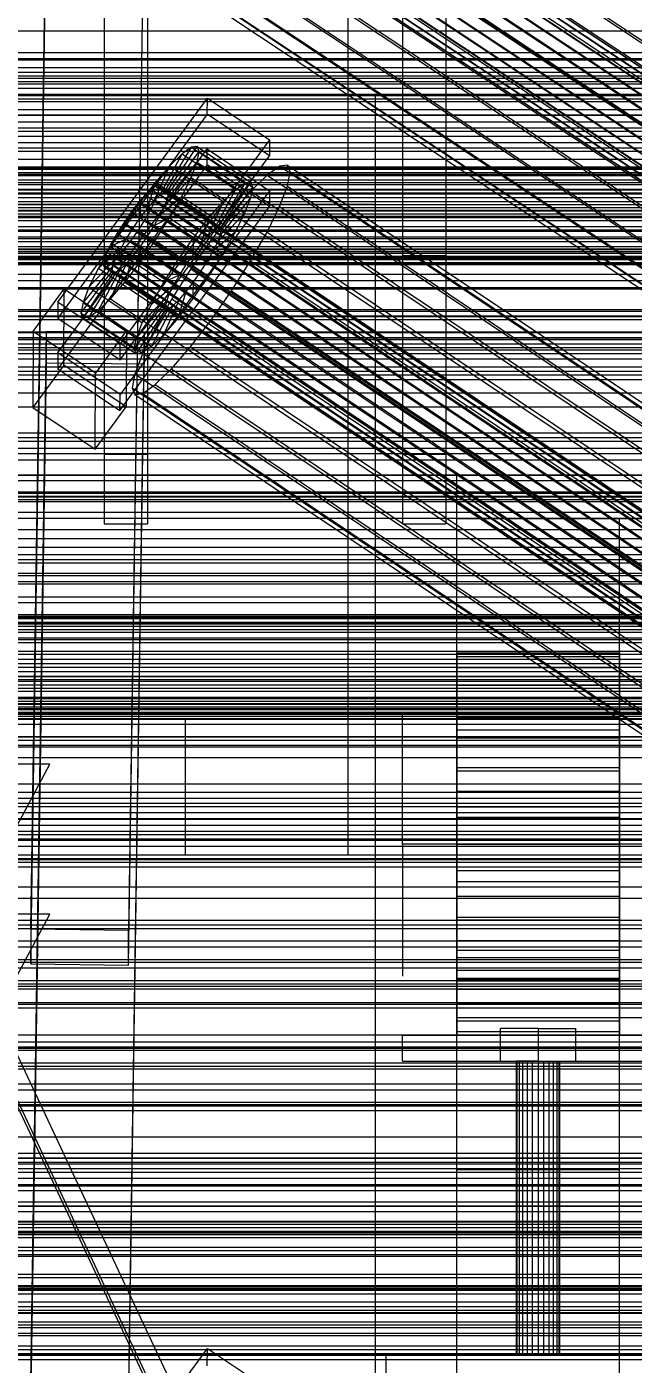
# Model space of a CAD drawing. Header units: millimetres. Extents: x -1970 to 59977, y -50268 to 6837.
# Drawn here: x -379.3 to -267.5, y -34913.9 to -34667.3 of the extents above; entities that cross this region are included whole.
import ezdxf

# ---------------------------------------------------------------- set-up
doc = ezdxf.new("R2010")
doc.units = ezdxf.units.MM
for name, color, linetype, lineweight in [('COTAS_O', 1, 'Continuous', 0), ('COTAS_P', 1, 'Continuous', 0), ('frontal_briquetadora', 7, 'Continuous', 0), ('frontal_C01', 7, 'Continuous', 0), ('frontal_C02', 7, 'Continuous', 0), ('frontal_C03', 7, 'Continuous', 0), ('frontal_C05', 7, 'Continuous', 0), ('frontal_C05-C03', 7, 'Continuous', 0), ('frontal_mezcladora', 7, 'Continuous', 0), ('frontal_secador', 7, 'Continuous', 0), ('frontal_tolva-C01', 7, 'Continuous', 0)]:
    doc.layers.add(name, color=color, linetype=linetype, lineweight=lineweight)
doc.dimstyles.new('R19_100', dxfattribs={"dimtxt": 250, "dimasz": 150, "dimexe": 150, "dimexo": 80, "dimgap": 100, "dimtad": 1, "dimtih": 1, "dimtoh": 1, "dimdsep": 46, "dimcen": 0.09, "dimadec": 0, "dimazin": 0, "dimtfac": 1, "dimtdec": 4, "dimtofl": 0, "dimtmove": 0, "dimatfit": 3, "dimfxl": 1, "dimtolj": 1, "dimtzin": 0, "dimarcsym": 0})

# ---------------------------------------------------------------- blocks, each defined once
blk = doc.blocks.new('*D37')
at = {"layer": 'COTAS_P', "color": 0, "lineweight": -2, "transparency": 16777216}
for p, q in [((-1750, -35420), (-1750, -34450)), ((2600, -35420), (2600, -34450)), ((-1600, -34600), (2450, -34600))]:
    blk.add_line(p, q, dxfattribs=at)
at = {"layer": 'COTAS_P', "color": 0, "transparency": 16777216}
for points in [[(-1600, -34575), (-1600, -34625), (-1750, -34600)], [(2450, -34575), (2450, -34625), (2600, -34600)]]:
    blk.add_solid(points, dxfattribs=at)
at = {"layer": 'Defpoints', "color": 0, "transparency": 16777216}
for p in [(2600, -34600), (-1750, -35500), (2600, -35500)]:
    blk.add_point(p, dxfattribs=at)
blk = doc.blocks.new('*D42')
at = {"layer": 'COTAS_O', "color": 0, "lineweight": -2, "transparency": 16777216}
for p, q in [((-570, -33700), (200, -33700)), ((50, -34750), (50, -33850)), ((-570, -34900), (200, -34900))]:
    blk.add_line(p, q, dxfattribs=at)
at = {"layer": 'COTAS_O', "color": 0, "transparency": 16777216}
for points in [[(25, -33850), (75, -33850), (50, -33700)], [(25, -34750), (75, -34750), (50, -34900)]]:
    blk.add_solid(points, dxfattribs=at)
at = {"layer": 'Defpoints', "color": 0, "transparency": 16777216}
for p in [(-650, -33700), (50, -33700), (-650, -34900)]:
    blk.add_point(p, dxfattribs=at)
blk = doc.blocks.new('*D43')
at = {"layer": 'COTAS_O', "color": 0, "lineweight": -2, "transparency": 16777216}
for p, q in [((-650, -34820), (-650, -34050)), ((650, -34820), (650, -34050)), ((-500, -34200), (500, -34200))]:
    blk.add_line(p, q, dxfattribs=at)
at = {"layer": 'COTAS_O', "color": 0, "transparency": 16777216}
for points in [[(-500, -34175), (-500, -34225), (-650, -34200)], [(500, -34175), (500, -34225), (650, -34200)]]:
    blk.add_solid(points, dxfattribs=at)
at = {"layer": 'Defpoints', "color": 0, "transparency": 16777216}
for p in [(650, -34200), (-650, -34900), (650, -34900)]:
    blk.add_point(p, dxfattribs=at)

msp = doc.modelspace()

# ---------------------------------------------------------------- linework, layer by layer
at = {"layer": 'frontal_briquetadora'}
for p, q in [((-430, -34680), (-223.45, -34680)), ((-430, -34680), (-210, -34680)), ((-430, -34680), (-315, -34680)), ((-315, -34700), (-315, -34680)), ((-430, -34700), (-315, -34700)), ((-315, -34710), (-315, -34700)), ((-430, -34710), (-315, -34710)), ((-315, -34750), (-315, -34710)), ((-315, -35000), (-315, -34710)), ((-1330, -34750), (340, -34750)), ((-430, -34750), (-315, -34750)), ((-1330, -34760), (340, -34760))]:
    msp.add_line(p, q, dxfattribs=at)
at = {"layer": 'frontal_C01'}
for p, q in [((-357.415, -34616.869), (-143.617, -34758.774)), ((-356.348, -34615.881), (-142.549, -34757.786)), ((-355.53, -34615.368), (-141.731, -34757.273)), ((-355.022, -34616.858), (-141.224, -34758.762)), ((-355.017, -34615.366), (-141.218, -34757.27)), ((-354.844, -34615.874), (-141.045, -34757.778)), ((-146.196, -34761.879), (-359.995, -34619.975)), ((-358.659, -34618.266), (-144.861, -34760.17)), ((-356.363, -34619.956), (-142.565, -34761.861)), ((-355.541, -34618.25), (-141.742, -34760.154)), ((-341.461, -34619.687), (-157.152, -34742.019)), ((-361.332, -34621.88), (-147.533, -34763.784)), ((-357.434, -34621.86), (-143.635, -34763.765)), ((-362.578, -34623.852), (-148.779, -34765.756)), ((-358.68, -34623.832), (-144.881, -34765.737)), ((-160.922, -34746.842), (-345.231, -34624.51)), ((-334.981, -34624.459), (-150.672, -34746.791)), ((-364.471, -34627.462), (-150.672, -34769.367)), ((-363.648, -34625.756), (-149.85, -34767.66)), ((-361.352, -34627.447), (-147.554, -34769.351)), ((-360.017, -34625.738), (-146.218, -34767.642)), ((-365.168, -34629.838), (-151.369, -34771.743)), ((-364.989, -34628.855), (-151.191, -34770.759)), ((-363.664, -34629.831), (-149.865, -34771.735)), ((-362.596, -34628.843), (-148.798, -34770.747)), ((-349.002, -34629.887), (-164.693, -34752.219)), ((-338.003, -34629.833), (-153.694, -34752.164)), ((-364.995, -34630.346), (-151.196, -34772.251)), ((-364.482, -34630.344), (-150.683, -34772.248)), ((-352.519, -34635.453), (-168.21, -34757.784)), ((-341.52, -34635.398), (-157.211, -34757.729)), ((-378.512, -34833.675), (-375.644, -34641.727)), ((-357.646, -34641.968), (-360.514, -34833.916)), ((-355.541, -34640.826), (-171.232, -34763.158)), ((-345.291, -34640.775), (-160.982, -34763.106)), ((-357.863, -34645.642), (-173.554, -34767.973)), ((-349.061, -34645.598), (-164.752, -34767.93)), ((-378.512, -34840.078), (-375.644, -34648.131)), ((-360.514, -34840.32), (-357.646, -34648.372)), ((-359.326, -34649.572), (-175.016, -34771.903)), ((-352.572, -34649.538), (-168.263, -34771.87)), ((-359.83, -34652.348), (-175.521, -34774.68)), ((-359.341, -34653.782), (-175.032, -34776.113)), ((-357.893, -34653.774), (-173.584, -34776.106)), ((-355.584, -34652.327), (-171.275, -34774.658)), ((430, -34820.934), (-430, -34820.934)), ((430, -34825.934), (-430, -34825.934)), ((-425, -34827.992), (425, -34827.992)), ((-430, -34933.934), (-375, -34830.934)), ((-375, -34830.934), (-430, -34830.934)), ((-360.514, -34833.916), (-378.512, -34833.675)), ((-378.512, -34833.675), (-378.512, -34840.078)), ((-360.514, -34840.32), (-360.514, -34833.916)), ((425, -34839.36), (-425, -34839.36)), ((-378.512, -34840.078), (-360.514, -34840.32)), ((425, -34844.257), (-425, -34844.257)), ((-425, -34855.625), (425, -34855.625)), ((430, -34875.934), (-430, -34875.934)), ((430, -34880.934), (-430, -34880.934)), ((-373.501, -34948.258), (-345.969, -34911.019)), ((-345.981, -34914.221), (-345.969, -34911.019)), ((-345.969, -34911.019), (-334.501, -34918.631))]:
    msp.add_line(p, q, dxfattribs=at)
at = {"layer": 'frontal_C02'}
for p, q in [((-373.501, -34718.097), (-345.969, -34680.504)), ((-345.981, -34683.427), (-345.969, -34680.504)), ((-345.969, -34680.504), (-334.501, -34688.187)), ((-345.981, -34683.427), (-373.513, -34721.02)), ((-334.513, -34691.11), (-345.981, -34683.427)), ((-334.501, -34688.187), (-362.033, -34725.78)), ((-334.501, -34688.187), (-334.513, -34691.11)), ((-373.539, -34727.449), (-346.008, -34689.857)), ((-362.045, -34728.703), (-334.513, -34691.11)), ((-354.71, -34698.36), (-350.645, -34690.755)), ((-353.892, -34697.784), (-348.918, -34689.54)), ((-353.378, -34697.714), (-347.835, -34689.393)), ((-353.205, -34698.155), (-347.47, -34690.323)), ((-350.645, -34690.755), (-352.899, -34692.954)), ((-348.918, -34689.54), (-350.645, -34690.755)), ((-350.645, -34690.755), (-340.816, -34697.341)), ((-347.835, -34689.393), (-348.918, -34689.54)), ((-348.918, -34689.54), (-339.088, -34696.126)), ((-347.847, -34692.267), (-347.47, -34690.323)), ((-347.835, -34689.393), (-338.005, -34695.979)), ((-347.47, -34690.323), (-347.835, -34689.393)), ((-347.47, -34690.323), (-337.64, -34696.909)), ((-346.02, -34692.779), (-346.008, -34689.857)), ((-346.008, -34689.857), (-334.539, -34697.54)), ((-346.02, -34692.779), (-373.551, -34730.372)), ((-355.777, -34699.401), (-352.899, -34692.954)), ((-352.899, -34692.954), (-355.525, -34695.988)), ((-353.384, -34699.076), (-347.847, -34692.267)), ((-352.899, -34692.954), (-343.069, -34699.54)), ((-348.941, -34695.093), (-347.847, -34692.267)), ((-347.847, -34692.267), (-338.017, -34698.853)), ((-334.551, -34700.463), (-346.02, -34692.779)), ((-332.629, -34693.045), (-334.938, -34694.669)), ((-331.181, -34692.848), (-332.629, -34693.045)), ((-332.629, -34693.045), (-148.32, -34816.529)), ((-331.197, -34696.691), (-330.692, -34694.092)), ((-330.692, -34694.092), (-331.181, -34692.848)), ((-331.181, -34692.848), (-146.872, -34816.332)), ((-330.692, -34694.092), (-146.383, -34817.576)), ((-355.525, -34695.988), (-358.345, -34699.651)), ((-357.021, -34700.839), (-355.525, -34695.988)), ((-355.017, -34696.617), (-355.53, -34696.687)), ((-355.525, -34695.988), (-345.695, -34702.574)), ((-354.844, -34697.057), (-355.017, -34696.617)), ((-355.017, -34696.617), (-141.218, -34839.858)), ((-353.902, -34700.415), (-348.941, -34695.093)), ((-350.678, -34698.608), (-348.941, -34695.093)), ((-348.941, -34695.093), (-339.111, -34701.679)), ((-339.088, -34696.126), (-344.062, -34704.37)), ((-338.005, -34695.979), (-343.549, -34704.3)), ((-340.816, -34697.341), (-339.088, -34696.126)), ((-339.088, -34696.126), (-338.005, -34695.979)), ((-338.005, -34695.979), (-337.64, -34696.909)), ((-334.938, -34694.669), (-337.95, -34697.609)), ((-334.938, -34694.669), (-150.629, -34818.153)), ((-334.539, -34697.54), (-362.071, -34735.133)), ((-357.415, -34698.304), (-358.659, -34699.741)), ((-356.348, -34697.262), (-357.415, -34698.304)), ((-357.415, -34698.304), (-143.617, -34841.545)), ((-355.53, -34696.687), (-356.348, -34697.262)), ((-356.348, -34697.262), (-142.549, -34840.503)), ((-355.777, -34699.401), (-354.71, -34698.36)), ((-355.541, -34699.317), (-355.022, -34697.978)), ((-355.53, -34696.687), (-141.731, -34839.928)), ((-355.022, -34697.978), (-354.844, -34697.057)), ((-355.022, -34697.978), (-141.224, -34841.22)), ((-354.844, -34697.057), (-141.045, -34840.299)), ((-354.725, -34702.079), (-350.678, -34698.608)), ((-354.71, -34698.36), (-353.892, -34697.784)), ((-344.88, -34704.945), (-354.71, -34698.36)), ((-353.384, -34699.076), (-353.902, -34700.415)), ((-353.892, -34697.784), (-353.378, -34697.714)), ((-344.062, -34704.37), (-353.892, -34697.784)), ((-353.205, -34698.155), (-353.384, -34699.076)), ((-343.554, -34705.662), (-353.384, -34699.076)), ((-343.549, -34704.3), (-353.378, -34697.714)), ((-353.378, -34697.714), (-353.205, -34698.155)), ((-343.376, -34704.741), (-353.205, -34698.155)), ((-352.938, -34702.572), (-350.678, -34698.608)), ((-350.678, -34698.608), (-340.848, -34705.194)), ((-340.816, -34697.341), (-344.88, -34704.945)), ((-338.017, -34698.853), (-343.554, -34705.662)), ((-337.64, -34696.909), (-343.376, -34704.741)), ((-343.069, -34699.54), (-340.816, -34697.341)), ((-337.95, -34697.609), (-341.461, -34701.666)), ((-338.017, -34698.853), (-339.111, -34701.679)), ((-337.64, -34696.909), (-338.017, -34698.853)), ((-337.95, -34697.609), (-153.641, -34821.093)), ((-334.539, -34697.54), (-334.551, -34700.463)), ((-332.659, -34700.469), (-331.197, -34696.691)), ((-331.197, -34696.691), (-146.887, -34820.175)), ((-362.083, -34738.056), (-334.551, -34700.463)), ((-359.995, -34701.476), (-361.332, -34703.39)), ((-358.345, -34699.651), (-361.166, -34703.691)), ((-358.659, -34699.741), (-359.995, -34701.476)), ((-146.196, -34844.717), (-359.995, -34701.476)), ((-358.659, -34699.741), (-144.861, -34842.982)), ((-358.345, -34699.651), (-358.357, -34702.573)), ((-358.357, -34702.573), (-357.021, -34700.839)), ((-348.515, -34706.236), (-358.345, -34699.651)), ((-357.434, -34702.86), (-356.363, -34700.982)), ((-357.021, -34700.839), (-355.777, -34699.401)), ((-347.191, -34707.424), (-357.021, -34700.839)), ((-356.363, -34700.982), (-355.541, -34699.317)), ((-356.363, -34700.982), (-142.565, -34844.223)), ((-345.947, -34705.987), (-355.777, -34699.401)), ((-355.541, -34699.317), (-141.742, -34842.558)), ((-353.902, -34700.415), (-354.725, -34702.079)), ((-344.073, -34707), (-353.902, -34700.415)), ((-343.069, -34699.54), (-345.947, -34705.987)), ((-345.695, -34702.574), (-343.069, -34699.54)), ((-334.981, -34705.168), (-332.659, -34700.469)), ((-332.659, -34700.469), (-148.35, -34823.953)), ((-361.166, -34703.691), (-363.797, -34707.835)), ((-361.332, -34703.39), (-362.578, -34705.352)), ((-361.332, -34703.39), (-147.533, -34846.631)), ((-359.693, -34704.487), (-361.166, -34703.691)), ((-361.166, -34703.691), (-351.336, -34710.277)), ((-359.693, -34704.487), (-358.357, -34702.573)), ((-358.68, -34704.822), (-357.434, -34702.86)), ((-358.357, -34702.573), (-348.527, -34709.159)), ((-357.434, -34702.86), (-143.635, -34846.101)), ((-355.796, -34703.957), (-357.042, -34705.92)), ((-354.725, -34702.079), (-355.796, -34703.957)), ((-355.796, -34703.957), (-352.938, -34702.572)), ((-345.966, -34710.543), (-355.796, -34703.957)), ((-355.569, -34706.716), (-352.938, -34702.572)), ((-344.895, -34708.665), (-354.725, -34702.079)), ((-352.938, -34702.572), (-343.108, -34709.158)), ((-348.515, -34706.236), (-345.695, -34702.574)), ((-345.695, -34702.574), (-347.191, -34707.424)), ((-341.461, -34701.666), (-345.231, -34706.561)), ((-339.111, -34701.679), (-344.073, -34707)), ((-341.461, -34701.666), (-157.152, -34825.149)), ((-339.111, -34701.679), (-340.848, -34705.194)), ((-360.939, -34706.45), (-363.797, -34707.835)), ((-362.578, -34705.352), (-363.648, -34707.23)), ((-362.578, -34705.352), (-148.779, -34848.594)), ((-362.01, -34708.328), (-360.939, -34706.45)), ((-360.939, -34706.45), (-359.693, -34704.487)), ((-351.109, -34713.036), (-360.939, -34706.45)), ((-360.017, -34706.736), (-358.68, -34704.822)), ((-349.863, -34711.073), (-359.693, -34704.487)), ((-358.68, -34704.822), (-144.881, -34848.064)), ((-357.042, -34705.92), (-358.378, -34707.834)), ((-357.042, -34705.92), (-355.569, -34706.716)), ((-347.212, -34712.506), (-357.042, -34705.92)), ((-351.336, -34710.277), (-348.515, -34706.236)), ((-348.527, -34709.159), (-348.515, -34706.236)), ((-345.947, -34705.987), (-347.191, -34707.424)), ((-344.88, -34704.945), (-345.947, -34705.987)), ((-340.848, -34705.194), (-344.895, -34708.665)), ((-344.062, -34704.37), (-344.88, -34704.945)), ((-344.073, -34707), (-343.554, -34705.662)), ((-343.549, -34704.3), (-344.062, -34704.37)), ((-343.554, -34705.662), (-343.376, -34704.741)), ((-343.376, -34704.741), (-343.549, -34704.3)), ((-340.848, -34705.194), (-343.108, -34709.158)), ((-338.003, -34710.467), (-334.981, -34705.168)), ((-334.981, -34705.168), (-150.672, -34828.652)), ((-363.797, -34707.835), (-366.057, -34711.799)), ((-362.01, -34708.328), (-366.057, -34711.799)), ((-364.471, -34708.895), (-364.989, -34710.234)), ((-363.648, -34707.23), (-364.471, -34708.895)), ((-364.471, -34708.895), (-150.672, -34852.137)), ((-363.797, -34707.835), (-353.967, -34714.421)), ((-363.648, -34707.23), (-149.85, -34850.472)), ((-362.833, -34709.993), (-362.01, -34708.328)), ((-362.596, -34709.908), (-361.352, -34708.471)), ((-352.18, -34714.914), (-362.01, -34708.328)), ((-361.352, -34708.471), (-360.017, -34706.736)), ((-361.352, -34708.471), (-147.554, -34851.713)), ((-360.017, -34706.736), (-146.218, -34849.978)), ((-358.378, -34707.834), (-359.714, -34709.569)), ((-358.39, -34710.757), (-355.569, -34706.716)), ((-358.378, -34707.834), (-358.39, -34710.757)), ((-348.548, -34714.42), (-358.378, -34707.834)), ((-355.569, -34706.716), (-345.739, -34713.302)), ((-345.231, -34706.561), (-349.002, -34711.963)), ((-347.191, -34707.424), (-348.527, -34709.159)), ((-345.966, -34710.543), (-344.895, -34708.665)), ((-160.922, -34830.045), (-345.231, -34706.561)), ((-344.895, -34708.665), (-344.073, -34707)), ((-363.351, -34711.331), (-368.888, -34718.14)), ((-362.833, -34709.993), (-367.794, -34715.314)), ((-364.989, -34710.234), (-365.168, -34711.155)), ((-365.168, -34711.155), (-364.995, -34711.595)), ((-365.168, -34711.155), (-151.369, -34854.396)), ((-364.989, -34710.234), (-151.191, -34853.475)), ((-364.482, -34711.526), (-363.664, -34710.95)), ((-360.958, -34711.006), (-363.836, -34717.453)), ((-363.664, -34710.95), (-362.596, -34709.908)), ((-363.664, -34710.95), (-149.865, -34854.192)), ((-363.53, -34712.252), (-363.351, -34711.331)), ((-363.351, -34711.331), (-362.833, -34709.993)), ((-353.521, -34717.917), (-363.351, -34711.331)), ((-353.003, -34716.579), (-362.833, -34709.993)), ((-362.596, -34709.908), (-148.798, -34853.15)), ((-360.958, -34711.006), (-362.025, -34712.048)), ((-359.714, -34709.569), (-361.21, -34714.419)), ((-361.21, -34714.419), (-358.39, -34710.757)), ((-359.714, -34709.569), (-360.958, -34711.006)), ((-351.128, -34717.592), (-360.958, -34711.006)), ((-349.884, -34716.155), (-359.714, -34709.569)), ((-358.39, -34710.757), (-348.56, -34717.343)), ((-353.967, -34714.421), (-351.336, -34710.277)), ((-351.336, -34710.277), (-349.863, -34711.073)), ((-349.863, -34711.073), (-351.109, -34713.036)), ((-348.527, -34709.159), (-349.863, -34711.073)), ((-347.212, -34712.506), (-345.966, -34710.543)), ((-343.108, -34709.158), (-345.966, -34710.543)), ((-343.108, -34709.158), (-345.739, -34713.302)), ((-341.52, -34716.007), (-338.003, -34710.467)), ((-338.003, -34710.467), (-153.694, -34833.951)), ((-363.53, -34712.252), (-369.265, -34720.084)), ((-363.357, -34712.693), (-368.9, -34721.014)), ((-362.843, -34712.623), (-367.817, -34720.867)), ((-366.057, -34711.799), (-367.794, -34715.314)), ((-362.025, -34712.048), (-366.09, -34719.652)), ((-366.057, -34711.799), (-356.228, -34718.385)), ((-364.995, -34711.595), (-364.482, -34711.526)), ((-364.995, -34711.595), (-151.196, -34854.837)), ((-364.482, -34711.526), (-150.683, -34854.767)), ((-363.357, -34712.693), (-363.53, -34712.252)), ((-353.7, -34718.838), (-363.53, -34712.252)), ((-362.843, -34712.623), (-363.357, -34712.693)), ((-353.527, -34719.279), (-363.357, -34712.693)), ((-362.025, -34712.048), (-362.843, -34712.623)), ((-353.014, -34719.209), (-362.843, -34712.623)), ((-352.196, -34718.634), (-362.025, -34712.048)), ((-353.967, -34714.421), (-351.109, -34713.036)), ((-349.002, -34711.963), (-352.519, -34717.502)), ((-351.109, -34713.036), (-352.18, -34714.914)), ((-349.002, -34711.963), (-164.693, -34835.447)), ((-345.739, -34713.302), (-348.56, -34717.343)), ((-348.548, -34714.42), (-347.212, -34712.506)), ((-345.739, -34713.302), (-347.212, -34712.506)), ((-378.086, -34723.486), (-372.35, -34715.654)), ((-372.408, -34729.683), (-372.35, -34715.654)), ((-372.35, -34715.654), (-360.882, -34723.337)), ((-367.794, -34715.314), (-368.888, -34718.14)), ((-367.794, -34715.314), (-357.964, -34721.9)), ((-363.836, -34717.453), (-361.21, -34714.419)), ((-361.21, -34714.419), (-351.38, -34721.005)), ((-356.228, -34718.385), (-353.967, -34714.421)), ((-356.228, -34718.385), (-352.18, -34714.914)), ((-352.18, -34714.914), (-353.003, -34716.579)), ((-351.38, -34721.005), (-349.884, -34716.155)), ((-351.128, -34717.592), (-349.884, -34716.155)), ((-349.884, -34716.155), (-348.548, -34714.42)), ((-348.56, -34717.343), (-348.548, -34714.42)), ((-345.291, -34721.408), (-341.52, -34716.007)), ((-341.52, -34716.007), (-157.211, -34839.491)), ((-373.501, -34718.097), (-373.513, -34721.02)), ((-362.033, -34725.78), (-373.501, -34718.097)), ((-368.888, -34718.14), (-369.265, -34720.084)), ((-368.888, -34718.14), (-359.058, -34724.726)), ((-366.09, -34719.652), (-363.836, -34717.453)), ((-363.836, -34717.453), (-354.006, -34724.039)), ((-359.058, -34724.726), (-353.521, -34717.917)), ((-357.964, -34721.9), (-353.003, -34716.579)), ((-357.964, -34721.9), (-356.228, -34718.385)), ((-356.26, -34726.238), (-352.196, -34718.634)), ((-352.519, -34717.502), (-355.541, -34722.802)), ((-354.006, -34724.039), (-351.128, -34717.592)), ((-353.521, -34717.917), (-353.7, -34718.838)), ((-353.003, -34716.579), (-353.521, -34717.917)), ((-353.014, -34719.209), (-352.196, -34718.634)), ((-352.519, -34717.502), (-168.21, -34840.986)), ((-352.196, -34718.634), (-351.128, -34717.592)), ((-348.56, -34717.343), (-351.38, -34721.005)), ((-373.513, -34721.02), (-362.045, -34728.703)), ((-369.265, -34720.084), (-368.9, -34721.014)), ((-369.265, -34720.084), (-359.436, -34726.67)), ((-368.9, -34721.014), (-367.817, -34720.867)), ((-368.9, -34721.014), (-359.07, -34727.6)), ((-367.817, -34720.867), (-366.09, -34719.652)), ((-367.817, -34720.867), (-357.987, -34727.453)), ((-366.09, -34719.652), (-356.26, -34726.238)), ((-359.436, -34726.67), (-353.7, -34718.838)), ((-359.07, -34727.6), (-353.527, -34719.279)), ((-357.987, -34727.453), (-353.014, -34719.209)), ((-351.38, -34721.005), (-354.006, -34724.039)), ((-353.7, -34718.838), (-353.527, -34719.279)), ((-353.527, -34719.279), (-353.014, -34719.209)), ((-378.512, -34917.232), (-375.644, -34723.465)), ((-378.086, -34723.486), (-378.143, -34737.514)), ((-366.618, -34731.169), (-378.086, -34723.486)), ((-375.644, -34729.311), (-375.644, -34723.465)), ((-375.644, -34723.465), (-357.646, -34723.709)), ((-360.882, -34723.337), (-366.618, -34731.169)), ((-360.882, -34723.337), (-360.939, -34737.366)), ((-357.646, -34723.709), (-360.514, -34917.476)), ((-359.058, -34724.726), (-357.964, -34721.9)), ((-355.541, -34722.802), (-357.863, -34727.501)), ((-357.646, -34723.709), (-357.646, -34729.554)), ((-355.541, -34722.802), (-171.232, -34846.286)), ((-349.061, -34726.304), (-345.291, -34721.408)), ((-345.291, -34721.408), (-160.982, -34844.892)), ((-362.045, -34728.703), (-362.033, -34725.78)), ((-359.436, -34726.67), (-359.058, -34724.726)), ((-354.006, -34724.039), (-356.26, -34726.238)), ((-373.539, -34727.449), (-373.551, -34730.372)), ((-362.071, -34735.133), (-373.539, -34727.449)), ((-359.07, -34727.6), (-359.436, -34726.67)), ((-357.863, -34727.501), (-359.326, -34731.279)), ((-357.987, -34727.453), (-359.07, -34727.6)), ((-356.26, -34726.238), (-357.987, -34727.453)), ((-357.863, -34727.501), (-173.554, -34850.985)), ((-352.572, -34730.36), (-349.061, -34726.304)), ((-349.061, -34726.304), (-164.752, -34849.788)), ((-378.512, -34923.078), (-375.644, -34729.311)), ((-372.408, -34729.683), (-378.143, -34737.514)), ((-357.646, -34729.554), (-375.644, -34729.311)), ((-373.551, -34730.372), (-362.083, -34738.056)), ((-360.939, -34737.366), (-372.408, -34729.683)), ((-360.514, -34923.322), (-357.646, -34729.554)), ((-355.584, -34733.3), (-352.572, -34730.36)), ((-352.572, -34730.36), (-168.263, -34853.844)), ((-366.675, -34745.198), (-366.618, -34731.169)), ((-359.326, -34731.279), (-359.83, -34733.878)), ((-359.326, -34731.279), (-175.016, -34854.762)), ((-357.893, -34734.924), (-355.584, -34733.3)), ((-355.584, -34733.3), (-171.275, -34856.784)), ((-362.083, -34738.056), (-362.071, -34735.133)), ((-359.83, -34733.878), (-359.341, -34735.121)), ((-359.83, -34733.878), (-175.521, -34857.362)), ((-359.341, -34735.121), (-357.893, -34734.924)), ((-359.341, -34735.121), (-175.032, -34858.605)), ((-357.893, -34734.924), (-173.584, -34858.408)), ((-378.143, -34737.514), (-366.675, -34745.198)), ((-366.675, -34745.198), (-360.939, -34737.366)), ((430, -34793.253), (-430, -34793.253)), ((430, -34798.253), (-430, -34798.253)), ((-430, -34906.253), (-375, -34803.253)), ((-375, -34803.253), (-430, -34803.253)), ((430, -34848.253), (-430, -34848.253)), ((430, -34853.253), (-430, -34853.253)), ((-425, -34911.965), (425, -34911.965))]:
    msp.add_line(p, q, dxfattribs=at)
at = {"layer": 'frontal_C03'}
for p, q in [((1250, -34674.872), (-1250, -34674.872)), ((1250, -34675.754), (-1250, -34675.754)), ((1250, -34676.407), (-1250, -34676.407)), ((-1250, -34676.77), (1250, -34676.77)), ((-1250, -34677.403), (1250, -34677.403)), ((-1250, -34677.867), (1250, -34677.867)), ((1250, -34678.714), (-1250, -34678.714)), ((-1250, -34679.722), (1250, -34679.722)), ((-1250, -34679.772), (1250, -34679.772)), ((-1250, -34680.619), (1250, -34680.619)), ((1250, -34682.624), (-1250, -34682.624)), ((-1250, -34683.571), (1250, -34683.571)), ((1250, -34683.681), (-1250, -34683.681)), ((-1250, -34684.838), (1250, -34684.838)), ((1250, -34685.989), (-1250, -34685.989)), ((1250, -34686.642), (-1250, -34686.642)), ((1250, -34687.523), (-1250, -34687.523)), ((-1250, -34688.686), (1250, -34688.686)), ((-1250, -34690.238), (1250, -34690.238)), ((-1500, -34691.736), (1500, -34691.736)), ((-1500, -34693.159), (1500, -34693.159)), ((-1500, -34693.384), (1500, -34693.384)), ((-1500, -34693.548), (1500, -34693.548)), ((-1500, -34694.206), (1500, -34694.206)), ((-1500, -34694.523), (1500, -34694.523)), ((-1500, -34695.569), (1500, -34695.569)), ((-1500, -34696.018), (1500, -34696.018)), ((-1250, -34694.718), (1250, -34694.718)), ((1250, -34696.45), (-1250, -34696.45)), ((-1500, -34697.382), (1500, -34697.382)), ((-1500, -34697.932), (1500, -34697.932)), ((1250, -34697.33), (-1250, -34697.33)), ((1250, -34698.211), (-1250, -34698.211)), ((1250, -34698.865), (-1250, -34698.865)), ((-1500, -34699.519), (1500, -34699.519)), ((1500, -34700.133), (-1500, -34700.133)), ((1500, -34700.719), (-1500, -34700.719)), ((1250, -34701.172), (-1250, -34701.172)), ((-1250, -34701.258), (1250, -34701.258)), ((-1500, -34701.836), (1500, -34701.836)), ((-1500, -34702.471), (1500, -34702.471)), ((-1250, -34702.229), (1250, -34702.229)), ((-1250, -34703.05), (1250, -34703.05)), ((-1500, -34704.175), (1500, -34704.175)), ((-1500, -34704.789), (1500, -34704.789)), ((-1500, -34706.376), (1500, -34706.376)), ((1250, -34705.081), (-1250, -34705.081)), ((1250, -34706.139), (-1250, -34706.139)), ((-1500, -34706.926), (1500, -34706.926)), ((-1500, -34708.289), (1500, -34708.289)), ((-1500, -34708.738), (1500, -34708.738)), ((-1250, -34707.858), (1250, -34707.858)), ((1250, -34708.446), (-1250, -34708.446)), ((-1500, -34709.784), (1500, -34709.784)), ((-1500, -34710.102), (1500, -34710.102)), ((-1500, -34710.76), (1500, -34710.76)), ((-1500, -34710.924), (1500, -34710.924)), ((-1500, -34711.148), (1500, -34711.148)), ((1250, -34709.1), (-1250, -34709.1)), ((-1250, -34709.589), (1250, -34709.589)), ((1250, -34709.981), (-1250, -34709.981)), ((-1250, -34714.07), (1250, -34714.07)), ((-1250, -34715.622), (1250, -34715.622)), ((-1250, -34719.469), (1250, -34719.469)), ((1250, -34719.787), (-1250, -34719.787)), ((1250, -34720.669), (-1250, -34720.669)), ((-1250, -34720.737), (1250, -34720.737)), ((1250, -34721.322), (-1250, -34721.322)), ((1250, -34723.63), (-1250, -34723.63)), ((-1250, -34723.689), (1250, -34723.689)), ((1500, -34725.842), (-1500, -34725.842)), ((-1250, -34724.585), (1250, -34724.585)), ((-1250, -34724.687), (1250, -34724.687)), ((-1250, -34726.441), (1250, -34726.441)), ((-1250, -34726.905), (1250, -34726.905)), ((-1250, -34727.538), (1250, -34727.538)), ((1250, -34728.596), (-1250, -34728.596)), ((1250, -34730.904), (-1250, -34730.904)), ((1250, -34731.557), (-1250, -34731.557)), ((1250, -34732.439), (-1250, -34732.439)), ((-1500, -34734.825), (1500, -34734.825)), ((1250, -34742.245), (-1250, -34742.245)), ((1250, -34743.126), (-1250, -34743.126)), ((1250, -34743.78), (-1250, -34743.78)), ((1250, -34746.087), (-1250, -34746.087)), ((-1250, -34747.145), (1250, -34747.145)), ((1250, -34749.997), (-1250, -34749.997)), ((1250, -34751.054), (-1250, -34751.054)), ((-1250, -34753.07), (1250, -34753.07)), ((1250, -34753.361), (-1250, -34753.361)), ((-1250, -34753.868), (1250, -34753.868)), ((1250, -34754.015), (-1250, -34754.015)), ((-1250, -34754.452), (1250, -34754.452)), ((1250, -34754.896), (-1250, -34754.896)), ((-1250, -34756.79), (1250, -34756.79)), ((-1250, -34757.92), (1250, -34757.92)), ((-1250, -34761.639), (1250, -34761.639)), ((-1250, -34763.236), (1250, -34763.236)), ((1250, -34764.703), (-1250, -34764.703)), ((1250, -34765.584), (-1250, -34765.584)), ((1250, -34766.237), (-1250, -34766.237)), ((-1250, -34768.083), (1250, -34768.083)), ((1250, -34768.545), (-1250, -34768.545)), ((-1250, -34769.602), (1250, -34769.602)), ((-1250, -34770.038), (1250, -34770.038)), ((1250, -34772.454), (-1250, -34772.454)), ((1250, -34773.512), (-1250, -34773.512)), ((-1268, -34776.056), (1268, -34776.056)), ((-1268, -34776.28), (1268, -34776.28)), ((-1268, -34776.445), (1268, -34776.445)), ((-1268, -34777.102), (1268, -34777.102)), ((-1268, -34777.42), (1268, -34777.42)), ((-1250, -34775.683), (1250, -34775.683)), ((1250, -34775.819), (-1250, -34775.819)), ((1250, -34776.473), (-1250, -34776.473)), ((1250, -34777.354), (-1250, -34777.354)), ((1250, -34777.864), (-1250, -34777.864)), ((-1268, -34778.466), (1268, -34778.466)), ((-1268, -34778.915), (1268, -34778.915)), ((-1268, -34780.278), (1268, -34780.278)), ((-1268, -34780.828), (1268, -34780.828)), ((-1268, -34782.416), (1268, -34782.416)), ((1268, -34783.029), (-1268, -34783.029)), ((-1268, -34784.733), (1268, -34784.733)), ((-1268, -34785.368), (1268, -34785.368)), ((-1250, -34783.921), (1250, -34783.921)), ((-1268, -34787.072), (1268, -34787.072)), ((-1268, -34787.685), (1268, -34787.685)), ((-1250, -34786.18), (1250, -34786.18)), ((1250, -34787.16), (-1250, -34787.16)), ((-1268, -34789.273), (1268, -34789.273)), ((-1268, -34789.823), (1268, -34789.823)), ((1250, -34788.042), (-1250, -34788.042)), ((1250, -34788.695), (-1250, -34788.695)), ((-1268, -34791.186), (1268, -34791.186)), ((-1268, -34791.635), (1268, -34791.635)), ((-1268, -34792.681), (1268, -34792.681)), ((1250, -34791.003), (-1250, -34791.003)), ((-1250, -34792.06), (1250, -34792.06)), ((-1250, -34792.237), (1250, -34792.237)), ((-1268, -34792.999), (1268, -34792.999)), ((-1268, -34793.656), (1268, -34793.656)), ((-1268, -34793.821), (1268, -34793.821)), ((-1268, -34794.045), (1268, -34794.045)), ((-1250, -34794.418), (1250, -34794.418)), ((1250, -34794.912), (-1250, -34794.912)), ((1250, -34795.969), (-1250, -34795.969)), ((1250, -34798.277), (-1250, -34798.277)), ((1250, -34798.93), (-1250, -34798.93)), ((1250, -34799.812), (-1250, -34799.812)), ((-1250, -34800.063), (1250, -34800.063)), ((-1250, -34802.018), (1250, -34802.018)), ((-1250, -34806.865), (1250, -34806.865)), ((-1250, -34808.462), (1250, -34808.462)), ((1250, -34809.618), (-1250, -34809.618)), ((1250, -34810.499), (-1250, -34810.499)), ((1250, -34811.153), (-1250, -34811.153)), ((-1250, -34812.182), (1250, -34812.182)), ((-1250, -34813.311), (1250, -34813.311)), ((1250, -34813.46), (-1250, -34813.46)), ((-1250, -34814.517), (1250, -34814.517)), ((-1250, -34815.649), (1250, -34815.649)), ((-1250, -34816.233), (1250, -34816.233)), ((-1250, -34817.031), (1250, -34817.031)), ((1250, -34817.37), (-1250, -34817.37)), ((1250, -34818.427), (-1250, -34818.427)), ((1250, -34820.734), (-1250, -34820.734)), ((1250, -34821.388), (-1250, -34821.388)), ((1250, -34822.269), (-1250, -34822.269)), ((1250, -34832.076), (-1250, -34832.076)), ((1250, -34832.957), (-1250, -34832.957)), ((1250, -34833.61), (-1250, -34833.61)), ((-1500, -34835.865), (1500, -34835.865)), ((1250, -34835.918), (-1250, -34835.918)), ((-1250, -34836.975), (1250, -34836.975)), ((1250, -34839.827), (-1250, -34839.827)), ((1250, -34840.885), (-1250, -34840.885)), ((1250, -34843.192), (-1250, -34843.192)), ((1250, -34843.845), (-1250, -34843.845)), ((1250, -34844.727), (-1250, -34844.727)), ((1500, -34847.273), (-1500, -34847.273)), ((1500, -34847.558), (-1500, -34847.558)), ((1250, -34854.533), (-1250, -34854.533)), ((1250, -34855.415), (-1250, -34855.415)), ((1250, -34856.068), (-1250, -34856.068)), ((-1500, -34858.967), (1500, -34858.967)), ((1250, -34858.375), (-1250, -34858.375)), ((-1250, -34859.433), (1250, -34859.433)), ((1250, -34862.285), (-1250, -34862.285)), ((1250, -34863.342), (-1250, -34863.342)), ((1250, -34865.65), (-1250, -34865.65)), ((1250, -34866.303), (-1250, -34866.303)), ((1250, -34867.184), (-1250, -34867.184)), ((1250, -34876.991), (-1250, -34876.991)), ((1250, -34877.872), (-1250, -34877.872)), ((1250, -34878.526), (-1250, -34878.526)), ((1250, -34880.833), (-1250, -34880.833)), ((-1250, -34881.89), (1250, -34881.89)), ((1250, -34884.742), (-1250, -34884.742)), ((1250, -34885.8), (-1250, -34885.8)), ((1250, -34888.107), (-1250, -34888.107)), ((1250, -34888.761), (-1250, -34888.761)), ((1250, -34889.642), (-1250, -34889.642)), ((1250, -34899.448), (-1250, -34899.448)), ((1250, -34900.33), (-1250, -34900.33)), ((1250, -34900.983), (-1250, -34900.983)), ((1250, -34903.291), (-1250, -34903.291)), ((-1250, -34904.348), (1250, -34904.348)), ((1250, -34907.2), (-1250, -34907.2)), ((1250, -34908.257), (-1250, -34908.257)), ((1250, -34910.565), (-1250, -34910.565)), ((1250, -34911.218), (-1250, -34911.218)), ((1250, -34912.1), (-1250, -34912.1))]:
    msp.add_line(p, q, dxfattribs=at)
at = {"layer": 'frontal_C05'}
for p, q in [((-300, -34750), (300, -34750)), ((-300, -34758), (-300, -34750)), ((-300, -34758), (300, -34758)), ((-300, -34758), (-270, -34758)), ((-300, -34858), (-300, -34758)), ((-270, -34858), (-270, -34758)), ((-300, -34792.75), (-300, -34782.75)), ((-300, -34782.75), (-300, -34783.427)), ((-300, -34782.75), (-270, -34782.75)), ((-270, -34783.427), (-270, -34782.75)), ((-270, -34782.75), (-270, -34792.75)), ((-300, -34793.235), (-300, -34783.427)), ((-300, -34783.427), (-300, -34785.433)), ((-300, -34783.427), (-270, -34783.427)), ((-270, -34785.433), (-270, -34783.427)), ((-270, -34783.427), (-270, -34793.235)), ((-300, -34794.672), (-300, -34785.433)), ((-300, -34785.433), (-300, -34788.691)), ((-300, -34785.433), (-270, -34785.433)), ((-270, -34788.691), (-270, -34785.433)), ((-270, -34785.433), (-270, -34794.672)), ((-300, -34797.005), (-300, -34788.691)), ((-300, -34788.691), (-300, -34793.074)), ((-300, -34788.691), (-270, -34788.691)), ((-270, -34793.074), (-270, -34788.691)), ((-270, -34788.691), (-270, -34797.005)), ((-300, -34793.235), (-300, -34792.75)), ((-270, -34792.75), (-300, -34792.75)), ((-270, -34792.75), (-270, -34793.235)), ((-310, -34798.454), (-310, -34793.627)), ((-300, -34800.146), (-300, -34793.074)), ((-300, -34793.074), (-300, -34798.416)), ((-300, -34793.074), (-270, -34793.074)), ((-300, -34794.672), (-300, -34793.235)), ((-270, -34793.235), (-300, -34793.235)), ((-300, -34797.005), (-300, -34794.672)), ((-270, -34794.672), (-300, -34794.672)), ((-270, -34798.416), (-270, -34793.074)), ((-270, -34793.074), (-270, -34800.146)), ((-270, -34793.235), (-270, -34794.672)), ((-270, -34794.672), (-270, -34797.005)), ((-300, -34800.146), (-300, -34797.005)), ((-270, -34797.005), (-300, -34797.005)), ((-270, -34797.005), (-270, -34800.146)), ((-310, -34807.153), (-310, -34798.454)), ((-300, -34803.972), (-300, -34798.416)), ((-300, -34798.416), (-300, -34804.51)), ((-300, -34798.416), (-270, -34798.416)), ((-300, -34803.972), (-300, -34800.146)), ((-270, -34800.146), (-300, -34800.146)), ((-270, -34804.51), (-270, -34798.416)), ((-270, -34798.416), (-270, -34803.972)), ((-270, -34800.146), (-270, -34803.972)), ((-300, -34808.337), (-300, -34803.972)), ((-270, -34803.972), (-300, -34803.972)), ((-300, -34808.337), (-300, -34804.51)), ((-300, -34804.51), (-300, -34811.123)), ((-300, -34804.51), (-270, -34804.51)), ((-270, -34803.972), (-270, -34808.337)), ((-270, -34811.123), (-270, -34804.51)), ((-270, -34804.51), (-270, -34808.337)), ((-310, -34818), (-310, -34807.153)), ((-300, -34813.074), (-300, -34808.337)), ((-270, -34808.337), (-300, -34808.337)), ((-270, -34808.337), (-270, -34813.074)), ((-300, -34813.074), (-300, -34811.123)), ((-300, -34811.123), (-300, -34818)), ((-300, -34811.123), (-270, -34811.123)), ((-270, -34818), (-270, -34811.123)), ((-270, -34811.123), (-270, -34813.074)), ((-300, -34818), (-300, -34813.074)), ((-270, -34813.074), (-300, -34813.074)), ((-270, -34813.074), (-270, -34818)), ((-250, -34818), (-310, -34818)), ((-310, -34818), (-310, -34828.847)), ((-300, -34818), (-270, -34818)), ((-300, -34818), (-300, -34822.926)), ((-300, -34824.877), (-300, -34818)), ((-270, -34818), (-270, -34824.877)), ((-270, -34822.926), (-270, -34818)), ((-300, -34822.926), (-300, -34824.877)), ((-270, -34822.926), (-300, -34822.926)), ((-300, -34822.926), (-300, -34827.663)), ((-270, -34824.877), (-270, -34822.926)), ((-270, -34827.663), (-270, -34822.926)), ((-300, -34824.877), (-270, -34824.877)), ((-300, -34831.49), (-300, -34824.877)), ((-270, -34824.877), (-270, -34831.49)), ((-310, -34828.847), (-310, -34837.546)), ((-300, -34827.663), (-300, -34831.49)), ((-270, -34827.663), (-300, -34827.663)), ((-300, -34827.663), (-300, -34832.028)), ((-270, -34831.49), (-270, -34827.663)), ((-270, -34832.028), (-270, -34827.663)), ((-300, -34831.49), (-270, -34831.49)), ((-300, -34837.584), (-300, -34831.49)), ((-300, -34832.028), (-300, -34837.584)), ((-270, -34832.028), (-300, -34832.028)), ((-300, -34832.028), (-300, -34835.854)), ((-270, -34831.49), (-270, -34837.584)), ((-270, -34837.584), (-270, -34832.028)), ((-270, -34835.854), (-270, -34832.028)), ((-300, -34835.854), (-300, -34842.926)), ((-270, -34835.854), (-300, -34835.854)), ((-300, -34835.854), (-300, -34838.995)), ((-270, -34842.926), (-270, -34835.854)), ((-270, -34838.995), (-270, -34835.854)), ((-310, -34837.546), (-310, -34842.373)), ((-300, -34837.584), (-270, -34837.584)), ((-300, -34842.926), (-300, -34837.584)), ((-300, -34838.995), (-300, -34847.309)), ((-270, -34838.995), (-300, -34838.995)), ((-300, -34838.995), (-300, -34841.328)), ((-270, -34837.584), (-270, -34842.926)), ((-270, -34847.309), (-270, -34838.995)), ((-270, -34841.328), (-270, -34838.995)), ((-300, -34841.328), (-300, -34850.567)), ((-270, -34841.328), (-300, -34841.328)), ((-300, -34841.328), (-300, -34842.765)), ((-270, -34850.567), (-270, -34841.328)), ((-270, -34842.765), (-270, -34841.328)), ((-300, -34842.765), (-300, -34852.573)), ((-270, -34842.765), (-300, -34842.765)), ((-300, -34842.765), (-300, -34843.25)), ((-300, -34842.926), (-270, -34842.926)), ((-300, -34847.309), (-300, -34842.926)), ((-300, -34843.25), (-300, -34853.25)), ((-270, -34843.25), (-300, -34843.25)), ((-270, -34852.573), (-270, -34842.765)), ((-270, -34843.25), (-270, -34842.765)), ((-270, -34842.926), (-270, -34847.309)), ((-270, -34853.25), (-270, -34843.25)), ((-300, -34844.75), (-270, -34844.75)), ((-300, -34853.25), (-300, -34844.75)), ((-270, -34853.25), (-270, -34844.75)), ((-300, -34847.309), (-270, -34847.309)), ((-300, -34850.567), (-300, -34847.309)), ((-270, -34847.309), (-270, -34850.567)), ((-300, -34850.567), (-270, -34850.567)), ((-300, -34852.573), (-300, -34850.567)), ((-270, -34850.567), (-270, -34852.573)), ((-310, -34853.25), (-260, -34853.25)), ((-310, -34858), (-310, -34853.25)), ((-300, -34852.573), (-270, -34852.573)), ((-300, -34853.25), (-300, -34852.573)), ((-300, -34853.25), (-270, -34853.25)), ((-285, -34852), (-291.928, -34852)), ((-291.928, -34858), (-291.928, -34852)), ((-285, -34852), (-278.072, -34852)), ((-285, -34852), (-285, -34858)), ((-278.072, -34858), (-278.072, -34852)), ((-270, -34852.573), (-270, -34853.25)), ((-310, -34858), (-260, -34858)), ((-300, -34858), (-270, -34858)), ((-300, -34923.75), (-300, -34858)), ((-300, -34918), (-300, -34858)), ((-300, -34878), (-300, -34858)), ((-291.928, -34858), (-285, -34858)), ((-288.864, -34858), (-289, -34858)), ((-289, -34912), (-289, -34858)), ((-288.464, -34858), (-288.864, -34858)), ((-288.864, -34912), (-288.864, -34858)), ((-287.828, -34858), (-288.464, -34858)), ((-288.464, -34912), (-288.464, -34858)), ((-287, -34858), (-287.828, -34858)), ((-287.828, -34912), (-287.828, -34858)), ((-286.035, -34858), (-287, -34858)), ((-287, -34912), (-287, -34858)), ((-285, -34858), (-286.035, -34858)), ((-286.035, -34912), (-286.035, -34858)), ((-285, -34858), (-283.965, -34858)), ((-285, -34858), (-285, -34912)), ((-285, -34858), (-278.072, -34858)), ((-283.965, -34858), (-283, -34858)), ((-283.965, -34912), (-283.965, -34858)), ((-283, -34858), (-282.172, -34858)), ((-283, -34912), (-283, -34858)), ((-282.172, -34858), (-281.536, -34858)), ((-282.172, -34912), (-282.172, -34858)), ((-281.536, -34858), (-281.136, -34858)), ((-281.536, -34912), (-281.536, -34858)), ((-281.136, -34858), (-281, -34858)), ((-281.136, -34912), (-281.136, -34858)), ((-281, -34912), (-281, -34858)), ((-270, -34923.75), (-270, -34858)), ((-270, -34918), (-270, -34858)), ((-270, -34878), (-270, -34858)), ((-300, -34878), (-270, -34878)), ((-313, -34912), (-257, -34912)), ((-313, -34918), (-313, -34912)), ((-288.864, -34912), (-289, -34912)), ((-288.464, -34912), (-288.864, -34912)), ((-287.828, -34912), (-288.464, -34912)), ((-287, -34912), (-287.828, -34912)), ((-286.035, -34912), (-287, -34912)), ((-286.035, -34912), (-285, -34912)), ((-285, -34912), (-283.965, -34912)), ((-283.965, -34912), (-283, -34912)), ((-283, -34912), (-282.172, -34912)), ((-282.172, -34912), (-281.536, -34912)), ((-281.536, -34912), (-281.136, -34912)), ((-281.136, -34912), (-281, -34912))]:
    msp.add_line(p, q, dxfattribs=at)
at = {"layer": 'frontal_C05-C03'}
for p, q in [((-300, -34850), (-250, -34850)), ((-300, -34858), (-300, -34850)), ((-300, -34858), (-250, -34858))]:
    msp.add_line(p, q, dxfattribs=at)
at = {"layer": 'frontal_mezcladora'}
for p, q in [((-320, -34820), (-320, -34600)), ((-365, -34654.654), (-365, -34709.466)), ((-357, -34654.654), (-357, -34709.466)), ((-310, -34654.654), (-310, -34709.466)), ((-302, -34654.654), (-302, -34709.466)), ((-420, -34681.107), (240, -34681.107)), ((-625, -34710), (625, -34710)), ((-625, -34710), (-150, -34710)), ((-365, -34709.466), (-365, -34746.089)), ((-365, -34709.466), (-357, -34709.466)), ((-357, -34709.466), (-357, -34746.089)), ((-310, -34709.466), (-310, -34746.089)), ((-310, -34709.466), (-302, -34709.466)), ((-302, -34709.466), (-302, -34746.089)), ((-420, -34715.398), (240, -34715.398)), ((-625, -34725), (625, -34725)), ((-625, -34730), (625, -34730)), ((-625, -34730), (-150, -34730)), ((-420, -34737.414), (240, -34737.414)), ((-420, -34745), (240, -34745)), ((-400, -34745), (220, -34745)), ((-365, -34746.089), (-365, -34758.95)), ((-365, -34746.089), (-357, -34746.089)), ((-357, -34746.089), (-357, -34758.95)), ((-310, -34746.089), (-310, -34758.95)), ((-310, -34746.089), (-302, -34746.089)), ((-302, -34746.089), (-302, -34758.95)), ((-600, -34760), (600, -34760)), ((-465, -34760), (295, -34760)), ((-365, -34758.95), (-357, -34758.95)), ((-310, -34758.95), (-302, -34758.95)), ((-400, -34780), (220, -34780)), ((-465, -34795), (295, -34795)), ((-430, -34795), (-350, -34795)), ((-350, -34820), (-350, -34795)), ((-600, -34820), (600, -34820)), ((-430, -34820), (-350, -34820)), ((-320, -34820), (-260, -34820)), ((-600, -34875), (600, -34875)), ((-750, -34900), (750, -34900)), ((-600, -34900), (600, -34900)), ((-750, -34910.5), (750, -34910.5))]:
    msp.add_line(p, q, dxfattribs=at)
at = {"layer": 'frontal_secador'}
for p, q in [((1360, -34668.141), (-1360, -34668.141)), ((1360, -34672.137), (-1360, -34672.137)), ((1360, -34673.5), (-1360, -34673.5)), ((1250, -34673.25), (-1250, -34673.25)), ((1250, -34689.715), (-1250, -34689.715)), ((1250, -34702.349), (-1250, -34702.349)), ((1250, -34710.291), (-1250, -34710.291)), ((1250, -34713), (-1250, -34713)), ((-1250, -34866), (1250, -34866)), ((-1250, -34872), (1250, -34872)), ((-1250, -34875), (1250, -34875)), ((1250, -34876), (-1250, -34876)), ((-1250, -34876.659), (1250, -34876.659)), ((1250, -34879.659), (-1250, -34879.659)), ((-1250, -34881), (1250, -34881)), ((1250, -34884), (-1250, -34884)), ((-1250, -34884.728), (1250, -34884.728)), ((-1250, -34887.588), (1250, -34887.588)), ((1250, -34887.611), (-1250, -34887.611)), ((1250, -34887.728), (-1250, -34887.728)), ((-1250, -34889.387), (1250, -34889.387)), ((1250, -34889.918), (-1250, -34889.918)), ((-1250, -34890), (1250, -34890)), ((1250, -34890.588), (-1250, -34890.588)), ((1250, -34892.387), (-1250, -34892.387)), ((1250, -34893), (-1250, -34893)), ((-1250, -34893.65), (1250, -34893.65)), ((-1250, -34894), (1250, -34894)), ((1250, -34897.382), (-1250, -34897.382)), ((1250, -34898), (-1250, -34898)), ((1250, -34899.689), (-1250, -34899.689)), ((1250, -34902.485), (-1250, -34902.485)), ((1250, -34904), (-1250, -34904)), ((1250, -34904.545), (-1250, -34904.545)), ((1250, -34906.144), (-1250, -34906.144)), ((1250, -34906.709), (-1250, -34906.709)), ((-1250, -34908.142), (1250, -34908.142)), ((1250, -34908.686), (-1250, -34908.686)), ((1320, -34912), (-1320, -34912)), ((1320, -34912.273), (-1320, -34912.273)), ((1320, -34913.072), (-1320, -34913.072)), ((1250, -34912), (-1250, -34912))]:
    msp.add_line(p, q, dxfattribs=at)
at = {"layer": 'frontal_tolva-C01'}
for p, q in [((-225, -35197.379), (-600, -34398.805)), ((-600, -34400), (-225, -35198.574)), ((-596.379, -34398.3), (-221.379, -35196.873))]:
    msp.add_line(p, q, dxfattribs=at)

# ---------------------------------------------------------------- dimensions: what is measured, and where the dimension line sits
at = {"layer": 'COTAS_O'}
for p2, distance, picture, middle in [((-650, -33700), -700, '*D42', (50, -34300)), ((650, -34900), 700, '*D43', (0, -34200))]:
    dim = msp.add_aligned_dim(p1=(-650, -34900), p2=p2, distance=distance, text='<> O', dimstyle='R19_100', dxfattribs=at)
    dim.commit()
    dim.dimension.update_dxf_attribs({"geometry": picture, "text_midpoint": middle})
at = {"layer": 'COTAS_P'}
dim = msp.add_aligned_dim(p1=(-1750, -35500), p2=(2600, -35500), distance=900, text='<> P', dimstyle='R19_100', dxfattribs=at)
dim.commit()
dim.dimension.update_dxf_attribs({"geometry": '*D37', "text_midpoint": (425, -34600)})

doc.saveas('drawing.dxf')
